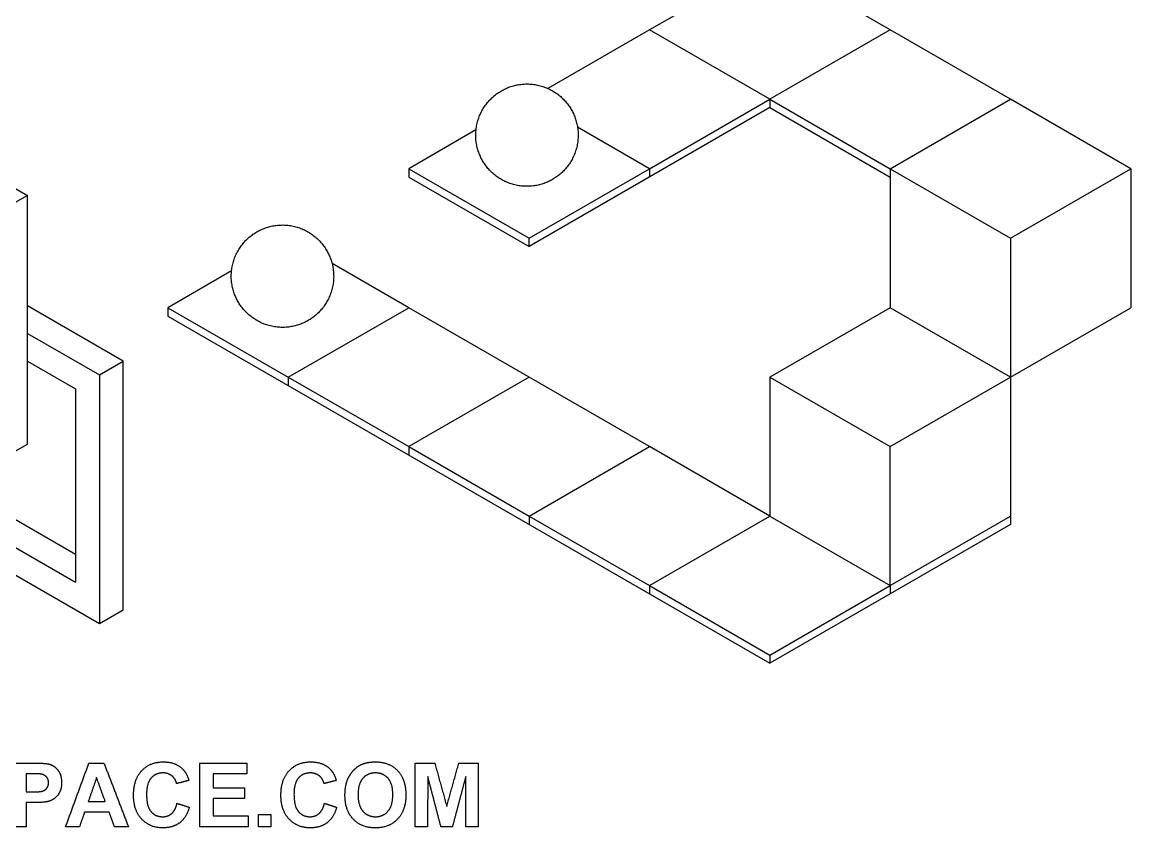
# Model space of a CAD drawing. Header units: millimetres. Extents: x -165 to 187, y -200 to 181.
# Drawn here: x 31.3 to 169.9, y -200.2 to -99.5 of the extents above; entities that cross this region are included whole.
import ezdxf

# ---------------------------------------------------------------- set-up
doc = ezdxf.new("R2010")
doc.units = ezdxf.units.MM
doc.header["$MEASUREMENT"] = 0
doc.layers.add('Layer 03', color=5, linetype='Continuous')

msp = doc.modelspace()

# ---------------------------------------------------------------- linework, layer by layer
at = {"layer": 'Layer 03'}
for p, q in [((124.76, -91.77), (109.72, -100.46)), ((139.8, -100.46), (124.76, -91.77)), ((109.72, -100.46), (97.03, -107.78)), ((124.76, -109.14), (109.72, -100.46)), ((139.8, -100.46), (124.76, -109.14)), ((154.84, -109.14), (139.8, -100.46)), ((109.72, -117.82), (124.76, -109.14)), ((124.76, -109.14), (139.8, -117.82)), ((139.8, -117.82), (154.84, -109.14)), ((169.88, -117.82), (154.84, -109.14)), ((88.05, -112.97), (79.64, -117.82)), ((109.72, -117.82), (100.74, -112.64)), ((79.64, -117.82), (94.68, -126.51)), ((94.68, -126.51), (109.72, -117.82)), ((139.8, -117.82), (154.84, -126.51)), ((154.84, -126.51), (169.88, -117.82)), ((79.64, -135.19), (70.07, -129.67)), ((57.51, -130.6), (49.56, -135.19)), ((49.56, -135.19), (64.6, -143.87)), ((64.6, -143.87), (79.64, -135.19)), ((94.68, -143.87), (79.64, -135.19)), ((139.8, -135.19), (124.76, -143.87)), ((154.84, -143.87), (139.8, -135.19)), ((154.84, -143.87), (169.88, -135.19)), ((64.6, -143.87), (79.64, -152.56)), ((94.68, -143.87), (79.64, -152.56)), ((109.72, -152.56), (94.68, -143.87)), ((124.76, -143.87), (139.8, -152.56)), ((139.8, -152.56), (154.84, -143.87)), ((79.64, -152.56), (94.68, -161.24)), ((94.68, -161.24), (109.72, -152.56)), ((124.76, -161.24), (109.72, -152.56)), ((94.68, -161.24), (109.72, -169.92)), ((109.72, -169.92), (124.76, -161.24)), ((124.76, -161.24), (139.8, -169.92)), ((139.8, -169.92), (154.84, -161.24)), ((109.72, -169.92), (124.76, -178.61)), ((124.76, -178.61), (139.8, -169.92))]:
    msp.add_line(p, q, dxfattribs=at)
for points in [[(124.76, -109.14), (124.76, -110.18), (94.68, -127.55)], [(124.76, -110.18), (139.8, -118.87)], [(14.07, -114.25), (17.06, -112.52), (32.02, -121.16), (29.02, -122.88), (14.07, -114.25)], [(79.64, -117.82), (79.64, -118.87), (94.68, -127.55), (94.68, -126.51)], [(109.72, -117.82), (109.72, -118.87)], [(139.8, -117.82), (139.8, -135.19)], [(169.88, -117.82), (169.88, -135.19)], [(29.02, -122.88), (29.02, -153.96), (32.02, -152.24), (32.02, -121.16)], [(154.84, -126.51), (154.84, -143.87)], [(14.07, -131.52), (14.07, -159.14), (40.99, -174.69)], [(32.02, -138.42), (40.99, -143.6), (43.98, -141.88), (32.02, -134.97)], [(49.56, -135.19), (49.56, -136.23)], [(49.56, -136.23), (124.76, -179.65)], [(32.02, -141.88), (38, -145.33), (38, -166.05), (20.05, -155.69), (17.06, -157.42), (38, -169.51)], [(40.99, -143.6), (40.99, -174.69), (43.98, -172.96), (43.98, -141.88)], [(64.6, -143.87), (64.6, -144.92)], [(124.76, -143.87), (124.76, -161.24)], [(154.84, -143.87), (154.84, -161.24)], [(79.64, -152.56), (79.64, -153.6)], [(139.8, -169.92), (139.8, -152.56)], [(94.68, -161.24), (94.68, -162.28)], [(154.84, -161.24), (154.84, -162.28), (124.76, -179.65)], [(38, -166.05), (38, -169.51)], [(109.72, -169.92), (109.72, -170.97)], [(139.8, -169.92), (139.8, -170.97)], [(124.76, -178.61), (124.76, -179.65)]]:
    msp.add_lwpolyline(points, dxfattribs=at)
for points in [[(97.62, -119.16), (103.16, -115.96), (99.96, -110.42), (96.76, -104.88), (91.22, -108.08), (85.68, -111.28), (88.88, -116.82), (92.07, -122.36), (97.62, -119.16)], [(67.07, -136.8), (72.61, -133.6), (69.41, -128.06), (66.22, -122.51), (60.67, -125.71), (55.13, -128.91), (58.33, -134.45), (61.53, -140), (67.07, -136.8)]]:
    msp.add_rational_spline(points, [1, 0.707106781187, 1, 0.707106781187, 1, 0.707106781187, 1, 0.707106781187, 1], degree=2, knots=[0, 0, 0, 57.87468, 57.87468, 115.74936, 115.74936, 173.624041, 173.624041, 231.498721, 231.498721, 231.498721], dxfattribs=at)
for points in [[(30.2, -192.12), (31.48, -192.12), (32.77, -192.12)], [(32.77, -192.12), (34.23, -192.12), (34.67, -192.24)], [(34.67, -192.24), (35.35, -192.41), (35.81, -193.01)], [(36.77, -200.07), (38.23, -196.09), (39.69, -192.12)], [(39.69, -192.12), (40.63, -192.12), (41.56, -192.12)], [(41.56, -192.12), (43.09, -196.09), (44.62, -200.07)], [(46.29, -193.07), (47.31, -191.97), (48.99, -191.97)], [(48.99, -191.97), (50.45, -191.97), (51.36, -192.83)], [(53.56, -200.07), (53.56, -196.09), (53.56, -192.12)], [(53.56, -192.12), (56.5, -192.12), (59.43, -192.12)], [(59.43, -192.12), (59.43, -192.78), (59.43, -193.45)], [(64.71, -193.07), (65.73, -191.97), (67.41, -191.97)], [(67.41, -191.97), (68.87, -191.97), (69.78, -192.83)], [(72.77, -193), (73.23, -192.52), (73.78, -192.28)], [(73.78, -192.28), (74.51, -191.97), (75.47, -191.97)], [(75.47, -191.97), (77.21, -191.97), (78.25, -193.06)], [(80.47, -200.07), (80.47, -196.09), (80.47, -192.12)], [(80.47, -192.12), (81.69, -192.12), (82.9, -192.12)], [(82.9, -192.12), (83.65, -194.83), (84.4, -197.54)], [(84.4, -197.54), (85.15, -194.83), (85.91, -192.12)], [(85.91, -192.12), (87.12, -192.12), (88.32, -192.12)], [(88.32, -192.12), (88.32, -196.09), (88.32, -200.07)], [(31.83, -193.45), (31.83, -194.59), (31.83, -195.72)], [(32.6, -193.45), (32.21, -193.45), (31.83, -193.45)], [(33.75, -193.51), (33.46, -193.45), (32.6, -193.45)], [(34.39, -193.86), (34.14, -193.58), (33.75, -193.51)], [(34.64, -194.58), (34.64, -194.14), (34.39, -193.86)], [(35.81, -193.01), (36.27, -193.61), (36.27, -194.56)], [(40.64, -193.94), (40.13, -195.43), (39.61, -196.91)], [(41.72, -196.91), (41.18, -195.43), (40.64, -193.94)], [(45.26, -196.16), (45.26, -194.17), (46.29, -193.07)], [(48.93, -193.35), (48.02, -193.35), (47.46, -193.99)], [(50.04, -193.71), (49.58, -193.35), (48.93, -193.35)], [(50.64, -194.68), (50.5, -194.07), (50.04, -193.71)], [(51.36, -192.83), (51.9, -193.34), (52.17, -194.29)], [(59.43, -193.45), (57.31, -193.45), (55.19, -193.45)], [(55.19, -193.45), (55.19, -194.34), (55.19, -195.23)], [(63.68, -196.16), (63.68, -194.17), (64.71, -193.07)], [(67.35, -193.35), (66.44, -193.35), (65.87, -193.99)], [(68.46, -193.71), (68, -193.35), (67.35, -193.35)], [(69.06, -194.68), (68.92, -194.07), (68.46, -193.71)], [(69.78, -192.83), (70.32, -193.34), (70.59, -194.29)], [(72.04, -194.1), (72.31, -193.49), (72.77, -193)], [(75.49, -193.35), (74.51, -193.35), (73.91, -194.03)], [(77.06, -194.02), (76.47, -193.35), (75.49, -193.35)], [(78.25, -193.06), (79.29, -194.16), (79.29, -196.1)], [(82.03, -193.81), (82.01, -196.94), (82, -200.07)], [(83.67, -200.07), (82.85, -196.94), (82.03, -193.81)], [(86.77, -193.81), (85.94, -196.94), (85.11, -200.07)], [(86.79, -200.07), (86.78, -196.94), (86.77, -193.81)], [(33.96, -195.6), (34.28, -195.47), (34.46, -195.2)], [(34.46, -195.2), (34.64, -194.94), (34.64, -194.58)], [(36.27, -194.56), (36.27, -195.29), (36.01, -195.78)], [(47.46, -193.99), (46.89, -194.62), (46.89, -196.04)], [(52.17, -194.29), (51.41, -194.49), (50.64, -194.68)], [(55.19, -195.23), (57.16, -195.23), (59.14, -195.23)], [(59.14, -195.23), (59.14, -195.89), (59.14, -196.56)], [(65.87, -193.99), (65.31, -194.62), (65.31, -196.04)], [(70.59, -194.29), (69.83, -194.49), (69.06, -194.68)], [(71.68, -196.14), (71.68, -194.92), (72.04, -194.1)], [(73.91, -194.03), (73.31, -194.71), (73.31, -196.09)], [(77.66, -196.07), (77.66, -194.7), (77.06, -194.02)], [(31.83, -195.72), (32.27, -195.72), (32.7, -195.72)], [(32.7, -195.72), (33.65, -195.72), (33.96, -195.6)], [(35.34, -196.57), (34.94, -196.85), (34.52, -196.94)], [(36.01, -195.78), (35.75, -196.28), (35.34, -196.57)], [(46.29, -199.13), (45.26, -198.05), (45.26, -196.16)], [(46.89, -196.04), (46.89, -197.55), (47.45, -198.19)], [(59.14, -196.56), (57.16, -196.56), (55.19, -196.56)], [(55.19, -196.56), (55.19, -197.65), (55.19, -198.73)], [(64.71, -199.13), (63.68, -198.05), (63.68, -196.16)], [(65.31, -196.04), (65.31, -197.55), (65.87, -198.19)], [(72.71, -199.13), (71.68, -198.05), (71.68, -196.14)], [(73.31, -196.09), (73.31, -197.44), (73.93, -198.14)], [(77.05, -198.14), (77.66, -197.45), (77.66, -196.07)], [(79.29, -196.1), (79.29, -198.03), (78.25, -199.13)], [(32.87, -197.06), (32.35, -197.06), (31.83, -197.06)], [(31.83, -197.06), (31.83, -198.56), (31.83, -200.07)], [(34.52, -196.94), (33.95, -197.06), (32.87, -197.06)], [(39.61, -196.91), (40.67, -196.91), (41.72, -196.91)], [(50.02, -198.43), (50.49, -198.02), (50.69, -197.15)], [(50.69, -197.15), (51.46, -197.4), (52.22, -197.65)], [(52.22, -197.65), (51.86, -198.95), (51.03, -199.58)], [(68.44, -198.43), (68.91, -198.02), (69.11, -197.15)], [(69.11, -197.15), (69.88, -197.4), (70.64, -197.65)], [(70.64, -197.65), (70.28, -198.95), (69.45, -199.58)], [(39.15, -198.24), (38.83, -199.15), (38.51, -200.07)], [(42.21, -198.24), (40.68, -198.24), (39.15, -198.24)], [(42.88, -200.07), (42.54, -199.15), (42.21, -198.24)], [(48.9, -200.22), (47.31, -200.22), (46.29, -199.13)], [(47.45, -198.19), (48, -198.83), (48.89, -198.83)], [(48.89, -198.83), (49.54, -198.83), (50.02, -198.43)], [(55.19, -198.73), (57.38, -198.73), (59.58, -198.73)], [(59.58, -198.73), (59.58, -199.4), (59.58, -200.07)], [(60.87, -200.07), (60.87, -199.3), (60.87, -198.54)], [(60.87, -198.54), (61.63, -198.54), (62.4, -198.54)], [(62.4, -198.54), (62.4, -199.3), (62.4, -200.07)], [(67.32, -200.22), (65.73, -200.22), (64.71, -199.13)], [(65.87, -198.19), (66.42, -198.83), (67.31, -198.83)], [(67.31, -198.83), (67.96, -198.83), (68.44, -198.43)], [(75.49, -200.22), (73.74, -200.22), (72.71, -199.13)], [(73.93, -198.14), (74.54, -198.83), (75.49, -198.83)], [(75.49, -198.83), (76.44, -198.83), (77.05, -198.14)], [(78.25, -199.13), (77.22, -200.22), (75.49, -200.22)], [(31.83, -200.07), (31.01, -200.07), (30.2, -200.07)], [(38.51, -200.07), (37.64, -200.07), (36.77, -200.07)], [(44.62, -200.07), (43.75, -200.07), (42.88, -200.07)], [(51.03, -199.58), (50.19, -200.22), (48.9, -200.22)], [(59.58, -200.07), (56.57, -200.07), (53.56, -200.07)], [(62.4, -200.07), (61.63, -200.07), (60.87, -200.07)], [(69.45, -199.58), (68.61, -200.22), (67.32, -200.22)], [(82, -200.07), (81.24, -200.07), (80.47, -200.07)], [(85.11, -200.07), (84.39, -200.07), (83.67, -200.07)], [(88.32, -200.07), (87.56, -200.07), (86.79, -200.07)]]:
    msp.add_open_spline(points, degree=2, dxfattribs=at)

doc.saveas('drawing.dxf')
